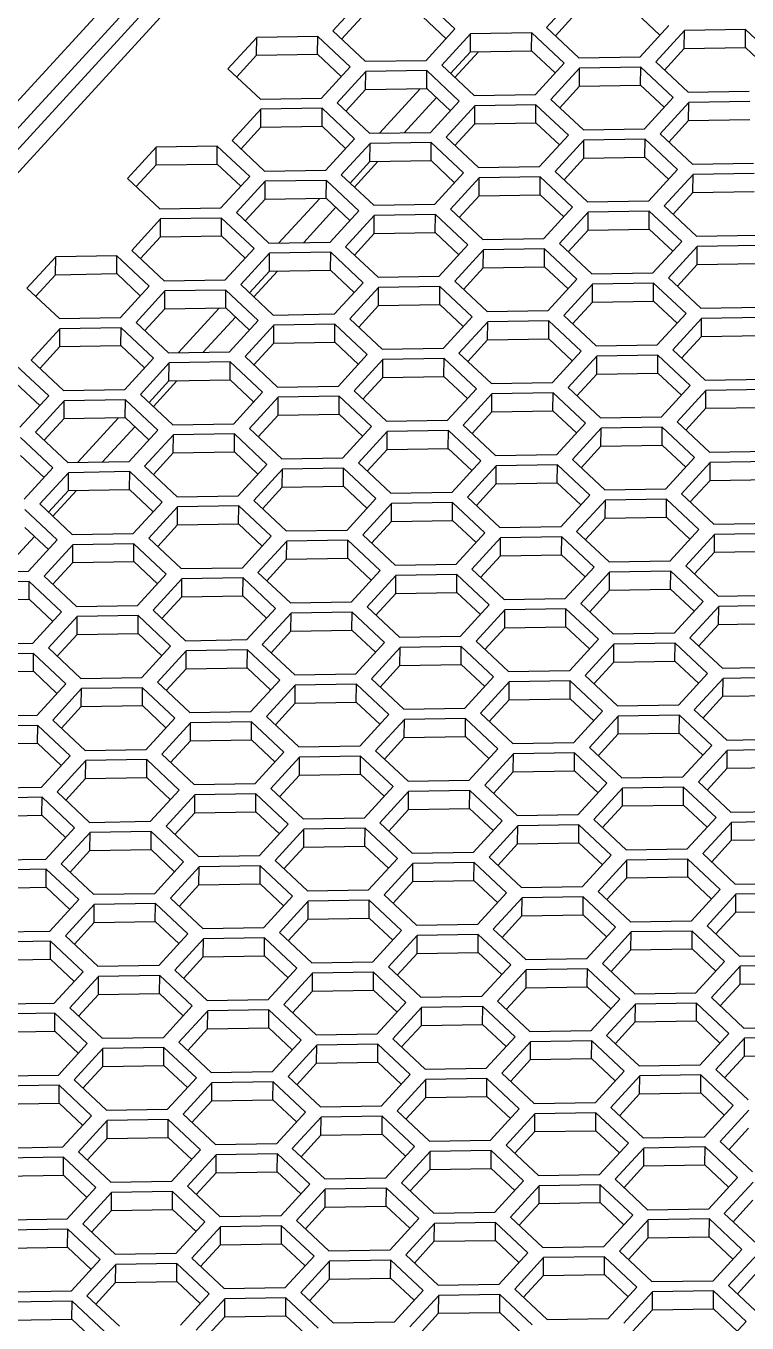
# Model space of a CAD drawing. Header units: millimetres. Extents: x -11 to 295, y 0 to 216.
# Drawn here: x 169.97 to 183.59, y 94.84 to 119.32 of the extents above; entities that cross this region are included whole.
import ezdxf

# ---------------------------------------------------------------- set-up
doc = ezdxf.new("R2010")
doc.units = ezdxf.units.MM

msp = doc.modelspace()

# ---------------------------------------------------------------- linework, layer by layer
at = {"color": 7, "linetype": 'Continuous', "lineweight": 25}
for p, q in [((184.487, 133.898), (151.127, 97.516)), ((184.855, 133.783), (151.495, 97.4)), ((182.308, 130.608), (151.807, 97.343)), ((182.794, 130.694), (152.303, 97.439)), ((176.309, 119.812), (175.766, 119.221)), ((178.074, 119.258), (177.463, 119.831)), ((180.347, 119.876), (179.805, 119.285)), ((175.932, 119.065), (176.307, 119.474)), ((177.461, 119.492), (177.906, 119.075)), ((179.971, 119.129), (180.345, 119.538)), ((181.499, 119.556), (181.945, 119.139)), ((175.766, 119.221), (176.378, 118.648)), ((177.532, 118.666), (178.074, 119.258)), ((179.805, 119.285), (180.416, 118.712)), ((181.57, 118.73), (182.113, 119.322)), ((182.407, 119.23), (181.864, 118.638)), ((182.405, 118.891), (182.407, 119.23)), ((183.561, 119.248), (182.407, 119.23)), ((183.559, 118.91), (183.561, 119.248)), ((184.172, 118.675), (183.561, 119.248)), ((174.33, 119.1), (173.787, 118.509)), ((174.328, 118.762), (174.33, 119.1)), ((175.484, 119.119), (174.33, 119.1)), ((175.481, 118.78), (175.484, 119.119)), ((176.095, 118.546), (175.484, 119.119)), ((178.369, 119.165), (177.826, 118.574)), ((178.366, 118.827), (178.369, 119.165)), ((179.523, 119.184), (178.369, 119.165)), ((179.52, 118.845), (179.523, 119.184)), ((180.134, 118.611), (179.523, 119.184)), ((173.953, 118.353), (174.328, 118.762)), ((174.328, 118.762), (175.481, 118.78)), ((175.481, 118.78), (175.927, 118.363)), ((177.992, 118.418), (178.366, 118.827)), ((178.366, 118.827), (179.52, 118.845)), ((179.52, 118.845), (179.966, 118.428)), ((180.416, 118.712), (181.57, 118.73)), ((182.03, 118.483), (182.405, 118.891)), ((182.405, 118.891), (183.559, 118.91)), ((183.559, 118.91), (184.004, 118.492)), ((173.787, 118.509), (174.399, 117.936)), ((175.553, 117.954), (176.095, 118.546)), ((176.378, 118.648), (177.532, 118.666)), ((177.543, 118.472), (176.389, 118.453)), ((177.541, 118.133), (177.543, 118.472)), ((178.155, 117.899), (177.543, 118.472)), ((177.826, 118.574), (178.438, 118.001)), ((179.592, 118.019), (180.134, 118.611)), ((180.428, 118.519), (179.886, 117.927)), ((180.426, 118.18), (180.428, 118.519)), ((181.582, 118.537), (180.428, 118.519)), ((181.58, 118.198), (181.582, 118.537)), ((182.194, 117.964), (181.582, 118.537)), ((181.864, 118.638), (182.476, 118.065)), ((176.389, 118.453), (175.847, 117.862)), ((176.387, 118.115), (176.389, 118.453)), ((176.013, 117.706), (176.387, 118.115)), ((176.387, 118.115), (177.541, 118.133)), ((177.541, 118.133), (177.987, 117.716)), ((178.438, 118.001), (179.592, 118.019)), ((180.052, 117.771), (180.426, 118.18)), ((180.426, 118.18), (181.58, 118.198)), ((181.58, 118.198), (182.026, 117.781)), ((182.476, 118.065), (183.63, 118.084)), ((174.411, 117.742), (173.868, 117.151)), ((174.399, 117.936), (175.553, 117.954)), ((174.409, 117.404), (174.411, 117.742)), ((175.565, 117.761), (174.411, 117.742)), ((175.563, 117.422), (175.565, 117.761)), ((176.176, 117.188), (175.565, 117.761)), ((175.847, 117.862), (176.459, 117.289)), ((177.613, 117.307), (178.155, 117.899)), ((178.449, 117.807), (177.907, 117.215)), ((178.447, 117.468), (178.449, 117.807)), ((179.603, 117.825), (178.449, 117.807)), ((179.601, 117.487), (179.603, 117.825)), ((180.215, 117.252), (179.603, 117.825)), ((179.886, 117.927), (180.498, 117.354)), ((181.652, 117.373), (182.194, 117.964)), ((182.488, 117.872), (181.946, 117.28)), ((182.486, 117.533), (182.488, 117.872)), ((183.642, 117.89), (182.488, 117.872)), ((178.447, 117.468), (179.601, 117.487)), ((179.601, 117.487), (180.047, 117.069)), ((182.112, 117.125), (182.486, 117.533)), ((182.486, 117.533), (183.64, 117.552)), ((174.034, 116.995), (174.409, 117.404)), ((174.409, 117.404), (175.563, 117.422)), ((175.563, 117.422), (176.008, 117.005)), ((176.459, 117.289), (177.613, 117.307)), ((178.073, 117.06), (178.447, 117.468)), ((179.672, 116.661), (180.215, 117.252)), ((180.498, 117.354), (181.652, 117.373)), ((181.946, 117.28), (182.557, 116.707)), ((172.432, 117.031), (171.889, 116.439)), ((172.43, 116.692), (172.432, 117.031)), ((173.586, 117.049), (172.432, 117.031)), ((173.584, 116.71), (173.586, 117.049)), ((174.197, 116.476), (173.586, 117.049)), ((173.868, 117.151), (174.48, 116.578)), ((175.634, 116.596), (176.176, 117.188)), ((176.471, 117.096), (175.928, 116.504)), ((176.469, 116.757), (176.471, 117.096)), ((177.625, 117.114), (176.471, 117.096)), ((177.623, 116.775), (177.625, 117.114)), ((178.236, 116.541), (177.625, 117.114)), ((177.907, 117.215), (178.518, 116.642)), ((180.509, 117.16), (179.967, 116.568)), ((180.507, 116.821), (180.509, 117.16)), ((181.663, 117.178), (180.509, 117.16)), ((181.661, 116.84), (181.663, 117.178)), ((182.275, 116.605), (181.663, 117.178)), ((176.094, 116.349), (176.469, 116.757)), ((176.469, 116.757), (177.623, 116.775)), ((177.623, 116.775), (178.068, 116.358)), ((180.133, 116.413), (180.507, 116.821)), ((180.507, 116.821), (181.661, 116.84)), ((181.661, 116.84), (182.107, 116.422)), ((172.055, 116.283), (172.43, 116.692)), ((172.43, 116.692), (173.584, 116.71)), ((173.584, 116.71), (174.029, 116.293)), ((174.48, 116.578), (175.634, 116.596)), ((175.928, 116.504), (176.54, 115.931)), ((177.694, 115.95), (178.236, 116.541)), ((178.518, 116.642), (179.672, 116.661)), ((179.967, 116.568), (180.578, 115.995)), ((181.732, 116.014), (182.275, 116.605)), ((182.569, 116.513), (182.026, 115.921)), ((182.557, 116.707), (183.711, 116.726)), ((182.567, 116.174), (182.569, 116.513)), ((183.723, 116.532), (182.569, 116.513)), ((171.889, 116.439), (172.501, 115.866)), ((173.655, 115.885), (174.197, 116.476)), ((174.492, 116.384), (173.949, 115.792)), ((174.489, 116.045), (174.492, 116.384)), ((175.646, 116.402), (174.492, 116.384)), ((175.643, 116.064), (175.646, 116.402)), ((176.257, 115.829), (175.646, 116.402)), ((178.531, 116.449), (177.988, 115.857)), ((178.528, 116.11), (178.531, 116.449)), ((179.685, 116.467), (178.531, 116.449)), ((179.682, 116.129), (179.685, 116.467)), ((180.296, 115.894), (179.685, 116.467)), ((174.115, 115.637), (174.489, 116.045)), ((174.489, 116.045), (175.643, 116.064)), ((175.643, 116.064), (176.089, 115.646)), ((178.154, 115.702), (178.528, 116.11)), ((178.528, 116.11), (179.682, 116.129)), ((179.682, 116.129), (180.128, 115.711)), ((180.578, 115.995), (181.732, 116.014)), ((182.192, 115.766), (182.567, 116.174)), ((182.567, 116.174), (183.721, 116.193)), ((172.501, 115.866), (173.655, 115.885)), ((173.949, 115.792), (174.561, 115.219)), ((175.715, 115.238), (176.257, 115.829)), ((176.54, 115.931), (177.694, 115.95)), ((177.988, 115.857), (178.6, 115.284)), ((179.754, 115.303), (180.296, 115.894)), ((180.59, 115.802), (180.048, 115.21)), ((180.588, 115.463), (180.59, 115.802)), ((181.744, 115.82), (180.59, 115.802)), ((181.742, 115.482), (181.744, 115.82)), ((182.356, 115.247), (181.744, 115.82)), ((182.026, 115.921), (182.638, 115.348)), ((172.513, 115.673), (171.971, 115.081)), ((172.511, 115.334), (172.513, 115.673)), ((173.667, 115.691), (172.513, 115.673)), ((173.665, 115.352), (173.667, 115.691)), ((174.279, 115.118), (173.667, 115.691)), ((176.551, 115.737), (176.009, 115.145)), ((176.549, 115.398), (176.551, 115.737)), ((177.705, 115.755), (176.551, 115.737)), ((177.703, 115.417), (177.705, 115.755)), ((178.317, 115.182), (177.705, 115.755)), ((172.137, 114.926), (172.511, 115.334)), ((172.511, 115.334), (173.665, 115.352)), ((173.665, 115.352), (174.111, 114.935)), ((176.175, 114.99), (176.549, 115.398)), ((176.549, 115.398), (177.703, 115.417)), ((177.703, 115.417), (178.149, 114.999)), ((178.6, 115.284), (179.754, 115.303)), ((180.214, 115.055), (180.588, 115.463)), ((180.588, 115.463), (181.742, 115.482)), ((181.742, 115.482), (182.188, 115.064)), ((182.638, 115.348), (183.792, 115.367)), ((171.971, 115.081), (172.582, 114.508)), ((173.736, 114.527), (174.279, 115.118)), ((174.561, 115.219), (175.715, 115.238)), ((175.727, 115.044), (174.573, 115.026)), ((175.725, 114.706), (175.727, 115.044)), ((176.338, 114.471), (175.727, 115.044)), ((176.009, 115.145), (176.621, 114.572)), ((177.775, 114.591), (178.317, 115.182)), ((178.611, 115.09), (178.069, 114.498)), ((178.609, 114.751), (178.611, 115.09)), ((179.765, 115.109), (178.611, 115.09)), ((179.763, 114.77), (179.765, 115.109)), ((180.377, 114.536), (179.765, 115.109)), ((180.048, 115.21), (180.659, 114.637)), ((181.813, 114.656), (182.356, 115.247)), ((182.65, 115.155), (182.108, 114.563)), ((182.648, 114.816), (182.65, 115.155)), ((183.804, 115.174), (182.65, 115.155)), ((170.534, 114.961), (169.991, 114.369)), ((170.532, 114.622), (170.534, 114.961)), ((171.688, 114.979), (170.534, 114.961)), ((171.686, 114.641), (171.688, 114.979)), ((172.299, 114.406), (171.688, 114.979)), ((174.573, 115.026), (174.03, 114.434)), ((174.571, 114.687), (174.573, 115.026)), ((182.274, 114.408), (182.648, 114.816)), ((182.648, 114.816), (183.802, 114.835)), ((170.157, 114.214), (170.532, 114.622)), ((170.532, 114.622), (171.686, 114.641)), ((171.686, 114.641), (172.131, 114.223)), ((174.196, 114.279), (174.571, 114.687)), ((174.571, 114.687), (175.725, 114.706)), ((175.725, 114.706), (176.17, 114.288)), ((176.621, 114.572), (177.775, 114.591)), ((178.235, 114.343), (178.609, 114.751)), ((178.609, 114.751), (179.763, 114.77)), ((179.763, 114.77), (180.209, 114.352)), ((180.659, 114.637), (181.813, 114.656)), ((182.108, 114.563), (182.719, 113.99)), ((169.991, 114.369), (170.603, 113.796)), ((171.757, 113.815), (172.299, 114.406)), ((172.594, 114.314), (172.051, 113.722)), ((172.582, 114.508), (173.736, 114.527)), ((172.592, 113.975), (172.594, 114.314)), ((173.748, 114.332), (172.594, 114.314)), ((173.746, 113.994), (173.748, 114.332)), ((174.359, 113.759), (173.748, 114.332)), ((174.03, 114.434), (174.642, 113.861)), ((175.796, 113.88), (176.338, 114.471)), ((176.633, 114.379), (176.09, 113.787)), ((176.631, 114.04), (176.633, 114.379)), ((177.787, 114.397), (176.633, 114.379)), ((177.785, 114.059), (177.787, 114.397)), ((178.398, 113.824), (177.787, 114.397)), ((178.069, 114.498), (178.68, 113.925)), ((179.834, 113.944), (180.377, 114.536)), ((180.671, 114.443), (180.129, 113.852)), ((180.669, 114.105), (180.671, 114.443)), ((181.825, 114.462), (180.671, 114.443)), ((181.823, 114.123), (181.825, 114.462)), ((182.437, 113.889), (181.825, 114.462)), ((176.631, 114.04), (177.785, 114.059)), ((177.785, 114.059), (178.23, 113.641)), ((180.295, 113.696), (180.669, 114.105)), ((180.669, 114.105), (181.823, 114.123)), ((181.823, 114.123), (182.269, 113.706)), ((170.603, 113.796), (171.757, 113.815)), ((172.217, 113.567), (172.592, 113.975)), ((172.592, 113.975), (173.746, 113.994)), ((173.746, 113.994), (174.191, 113.576)), ((174.642, 113.861), (175.796, 113.88)), ((176.256, 113.632), (176.631, 114.04)), ((177.856, 113.233), (178.398, 113.824)), ((178.68, 113.925), (179.834, 113.944)), ((180.129, 113.852), (180.74, 113.279)), ((181.894, 113.297), (182.437, 113.889)), ((182.719, 113.99), (183.873, 114.009)), ((183.885, 113.815), (182.731, 113.796)), ((170.615, 113.603), (170.073, 113.011)), ((170.613, 113.264), (170.615, 113.603)), ((171.769, 113.621), (170.615, 113.603)), ((171.767, 113.283), (171.769, 113.621)), ((172.381, 113.048), (171.769, 113.621)), ((172.051, 113.722), (172.663, 113.149)), ((173.817, 113.168), (174.359, 113.759)), ((174.654, 113.667), (174.111, 113.075)), ((174.651, 113.328), (174.654, 113.667)), ((175.808, 113.686), (174.654, 113.667)), ((175.805, 113.347), (175.808, 113.686)), ((176.419, 113.113), (175.808, 113.686)), ((176.09, 113.787), (176.702, 113.214)), ((178.693, 113.732), (178.15, 113.14)), ((178.69, 113.393), (178.693, 113.732)), ((179.847, 113.751), (178.693, 113.732)), ((179.844, 113.412), (179.847, 113.751)), ((180.458, 113.178), (179.847, 113.751)), ((182.731, 113.796), (182.188, 113.205)), ((182.729, 113.458), (182.731, 113.796)), ((174.277, 112.92), (174.651, 113.328)), ((174.651, 113.328), (175.805, 113.347)), ((175.805, 113.347), (176.251, 112.929)), ((178.316, 112.985), (178.69, 113.393)), ((178.69, 113.393), (179.844, 113.412)), ((179.844, 113.412), (180.29, 112.994)), ((182.354, 113.049), (182.729, 113.458)), ((182.729, 113.458), (183.883, 113.476)), ((170.239, 112.856), (170.613, 113.264)), ((170.613, 113.264), (171.767, 113.283)), ((171.767, 113.283), (172.213, 112.865)), ((172.663, 113.149), (173.817, 113.168)), ((175.877, 112.521), (176.419, 113.113)), ((176.702, 113.214), (177.856, 113.233)), ((178.15, 113.14), (178.762, 112.567)), ((179.916, 112.586), (180.458, 113.178)), ((180.752, 113.085), (180.21, 112.494)), ((180.74, 113.279), (181.894, 113.297)), ((180.75, 112.747), (180.752, 113.085)), ((181.906, 113.104), (180.752, 113.085)), ((181.904, 112.765), (181.906, 113.104)), ((182.518, 112.531), (181.906, 113.104)), ((182.188, 113.205), (182.8, 112.632)), ((170.402, 112.336), (169.79, 112.909)), ((170.073, 113.011), (170.684, 112.438)), ((171.838, 112.457), (172.381, 113.048)), ((172.675, 112.956), (172.133, 112.364)), ((172.673, 112.617), (172.675, 112.956)), ((173.829, 112.975), (172.675, 112.956)), ((173.827, 112.636), (173.829, 112.975)), ((174.441, 112.402), (173.829, 112.975)), ((174.111, 113.075), (174.723, 112.502)), ((176.713, 113.02), (176.171, 112.429)), ((176.711, 112.682), (176.713, 113.02)), ((177.867, 113.039), (176.713, 113.02)), ((177.865, 112.7), (177.867, 113.039)), ((178.479, 112.466), (177.867, 113.039)), ((172.299, 112.209), (172.673, 112.617)), ((172.673, 112.617), (173.827, 112.636)), ((173.827, 112.636), (174.273, 112.218)), ((176.337, 112.273), (176.711, 112.682)), ((176.711, 112.682), (177.865, 112.7)), ((177.865, 112.7), (178.311, 112.283)), ((180.376, 112.338), (180.75, 112.747)), ((180.75, 112.747), (181.904, 112.765)), ((181.904, 112.765), (182.35, 112.348)), ((182.8, 112.632), (183.954, 112.65)), ((169.788, 112.571), (170.234, 112.153)), ((170.684, 112.438), (171.838, 112.457)), ((172.133, 112.364), (172.744, 111.791)), ((173.898, 111.81), (174.441, 112.402)), ((174.723, 112.502), (175.877, 112.521)), ((176.171, 112.429), (176.782, 111.856)), ((177.936, 111.874), (178.479, 112.466)), ((178.773, 112.373), (178.231, 111.782)), ((178.762, 112.567), (179.916, 112.586)), ((178.771, 112.035), (178.773, 112.373)), ((179.927, 112.392), (178.773, 112.373)), ((179.925, 112.053), (179.927, 112.392)), ((180.539, 111.819), (179.927, 112.392)), ((180.21, 112.494), (180.821, 111.921)), ((181.975, 111.939), (182.518, 112.531)), ((182.812, 112.438), (182.27, 111.847)), ((182.81, 112.1), (182.812, 112.438)), ((183.966, 112.457), (182.812, 112.438)), ((169.859, 111.745), (170.402, 112.336)), ((170.696, 112.244), (170.153, 111.652)), ((170.694, 111.905), (170.696, 112.244)), ((171.85, 112.263), (170.696, 112.244)), ((171.848, 111.924), (171.85, 112.263)), ((172.461, 111.69), (171.85, 112.263)), ((174.735, 112.309), (174.192, 111.718)), ((174.733, 111.97), (174.735, 112.309)), ((175.889, 112.328), (174.735, 112.309)), ((175.887, 111.989), (175.889, 112.328)), ((176.5, 111.755), (175.889, 112.328)), ((182.436, 111.691), (182.81, 112.1)), ((182.81, 112.1), (183.964, 112.118)), ((170.319, 111.497), (170.694, 111.905)), ((170.694, 111.905), (171.848, 111.924)), ((171.848, 111.924), (172.293, 111.506)), ((174.358, 111.562), (174.733, 111.97)), ((174.733, 111.97), (175.887, 111.989)), ((175.887, 111.989), (176.332, 111.571)), ((176.782, 111.856), (177.936, 111.874)), ((178.397, 111.626), (178.771, 112.035)), ((178.771, 112.035), (179.925, 112.053)), ((179.925, 112.053), (180.371, 111.636)), ((180.821, 111.921), (181.975, 111.939)), ((170.153, 111.652), (170.765, 111.079)), ((171.919, 111.098), (172.461, 111.69)), ((172.744, 111.791), (173.898, 111.81)), ((173.91, 111.616), (172.756, 111.597)), ((173.908, 111.277), (173.91, 111.616)), ((174.521, 111.043), (173.91, 111.616)), ((174.192, 111.718), (174.804, 111.145)), ((175.958, 111.163), (176.5, 111.755)), ((176.795, 111.662), (176.252, 111.071)), ((176.793, 111.324), (176.795, 111.662)), ((177.949, 111.681), (176.795, 111.662)), ((177.947, 111.342), (177.949, 111.681)), ((178.56, 111.108), (177.949, 111.681)), ((178.231, 111.782), (178.842, 111.209)), ((179.996, 111.227), (180.539, 111.819)), ((180.833, 111.727), (180.291, 111.135)), ((180.831, 111.388), (180.833, 111.727)), ((181.987, 111.745), (180.833, 111.727)), ((181.985, 111.406), (181.987, 111.745)), ((182.599, 111.172), (181.987, 111.745)), ((182.27, 111.847), (182.881, 111.274)), ((170.483, 110.979), (169.871, 111.552)), ((172.756, 111.597), (172.213, 111.006)), ((172.754, 111.259), (172.756, 111.597)), ((180.456, 110.98), (180.831, 111.388)), ((180.831, 111.388), (181.985, 111.406)), ((181.985, 111.406), (182.431, 110.989)), ((169.869, 111.213), (170.315, 110.795)), ((172.379, 110.85), (172.754, 111.259)), ((172.754, 111.259), (173.908, 111.277)), ((173.908, 111.277), (174.353, 110.86)), ((174.804, 111.145), (175.958, 111.163)), ((176.418, 110.915), (176.793, 111.324)), ((176.793, 111.324), (177.947, 111.342)), ((177.947, 111.342), (178.392, 110.925)), ((178.842, 111.209), (179.996, 111.227)), ((180.291, 111.135), (180.902, 110.562)), ((182.056, 110.581), (182.599, 111.172)), ((182.881, 111.274), (184.035, 111.292)), ((169.941, 110.387), (170.483, 110.979)), ((170.777, 110.886), (170.235, 110.295)), ((170.765, 111.079), (171.919, 111.098)), ((170.775, 110.547), (170.777, 110.886)), ((171.931, 110.905), (170.777, 110.886)), ((171.929, 110.566), (171.931, 110.905)), ((172.543, 110.332), (171.931, 110.905)), ((172.213, 111.006), (172.825, 110.433)), ((173.979, 110.451), (174.521, 111.043)), ((174.816, 110.95), (174.273, 110.359)), ((174.813, 110.612), (174.816, 110.95)), ((175.97, 110.969), (174.816, 110.95)), ((175.967, 110.63), (175.97, 110.969)), ((176.581, 110.396), (175.97, 110.969)), ((176.252, 111.071), (176.864, 110.498)), ((178.018, 110.516), (178.56, 111.108)), ((178.855, 111.015), (178.312, 110.424)), ((178.852, 110.677), (178.855, 111.015)), ((180.009, 111.034), (178.855, 111.015)), ((180.006, 110.695), (180.009, 111.034)), ((180.62, 110.461), (180.009, 111.034)), ((182.893, 111.08), (182.35, 110.488)), ((182.891, 110.741), (182.893, 111.08)), ((184.047, 111.098), (182.893, 111.08)), ((174.813, 110.612), (175.967, 110.63)), ((175.967, 110.63), (176.413, 110.213)), ((178.478, 110.268), (178.852, 110.677)), ((178.852, 110.677), (180.006, 110.695)), ((180.006, 110.695), (180.452, 110.278)), ((182.516, 110.333), (182.891, 110.741)), ((182.891, 110.741), (184.045, 110.76)), ((170.401, 110.139), (170.775, 110.547)), ((170.775, 110.547), (171.929, 110.566)), ((171.929, 110.566), (172.375, 110.148)), ((172.825, 110.433), (173.979, 110.451)), ((174.439, 110.203), (174.813, 110.612)), ((176.039, 109.804), (176.581, 110.396)), ((176.864, 110.498), (178.018, 110.516)), ((178.312, 110.424), (178.924, 109.851)), ((180.078, 109.869), (180.62, 110.461)), ((180.902, 110.562), (182.056, 110.581)), ((182.068, 110.387), (180.914, 110.369)), ((182.066, 110.049), (182.068, 110.387)), ((182.68, 109.814), (182.068, 110.387)), ((182.35, 110.488), (182.962, 109.915)), ((170.564, 109.62), (169.952, 110.193)), ((170.235, 110.295), (170.846, 109.722)), ((172, 109.74), (172.543, 110.332)), ((172.837, 110.239), (172.295, 109.648)), ((172.835, 109.901), (172.837, 110.239)), ((173.991, 110.258), (172.837, 110.239)), ((173.989, 109.919), (173.991, 110.258)), ((174.603, 109.685), (173.991, 110.258)), ((174.273, 110.359), (174.885, 109.786)), ((176.875, 110.304), (176.333, 109.712)), ((176.873, 109.965), (176.875, 110.304)), ((178.029, 110.322), (176.875, 110.304)), ((178.027, 109.983), (178.029, 110.322)), ((178.641, 109.749), (178.029, 110.322)), ((180.914, 110.369), (180.372, 109.777)), ((180.912, 110.03), (180.914, 110.369)), ((172.461, 109.492), (172.835, 109.901)), ((172.835, 109.901), (173.989, 109.919)), ((173.989, 109.919), (174.435, 109.502)), ((176.499, 109.557), (176.873, 109.965)), ((176.873, 109.965), (178.027, 109.983)), ((178.027, 109.983), (178.473, 109.566)), ((180.538, 109.622), (180.912, 110.03)), ((180.912, 110.03), (182.066, 110.049)), ((182.066, 110.049), (182.512, 109.631)), ((182.962, 109.915), (184.116, 109.934)), ((169.95, 109.854), (170.396, 109.437)), ((170.846, 109.722), (172, 109.74)), ((174.06, 109.093), (174.603, 109.685)), ((174.885, 109.786), (176.039, 109.804)), ((176.333, 109.712), (176.944, 109.139)), ((178.098, 109.158), (178.641, 109.749)), ((178.935, 109.657), (178.393, 109.065)), ((178.924, 109.851), (180.078, 109.869)), ((178.933, 109.318), (178.935, 109.657)), ((180.089, 109.675), (178.935, 109.657)), ((180.087, 109.337), (180.089, 109.675)), ((180.701, 109.102), (180.089, 109.675)), ((180.372, 109.777), (180.983, 109.204)), ((182.137, 109.223), (182.68, 109.814)), ((182.974, 109.722), (182.432, 109.13)), ((182.972, 109.383), (182.974, 109.722)), ((184.128, 109.74), (182.974, 109.722)), ((170.021, 109.028), (170.564, 109.62)), ((170.858, 109.527), (170.315, 108.936)), ((170.856, 109.189), (170.858, 109.527)), ((172.012, 109.546), (170.858, 109.527)), ((172.01, 109.207), (172.012, 109.546)), ((172.623, 108.973), (172.012, 109.546)), ((172.295, 109.648), (172.906, 109.075)), ((174.897, 109.592), (174.354, 109.001)), ((174.895, 109.254), (174.897, 109.592)), ((176.051, 109.611), (174.897, 109.592)), ((176.049, 109.272), (176.051, 109.611)), ((176.662, 109.038), (176.051, 109.611)), ((170.481, 108.78), (170.856, 109.189)), ((170.856, 109.189), (172.01, 109.207)), ((172.01, 109.207), (172.455, 108.79)), ((174.52, 108.845), (174.895, 109.254)), ((174.895, 109.254), (176.049, 109.272)), ((176.049, 109.272), (176.494, 108.855)), ((178.559, 108.91), (178.933, 109.318)), ((178.933, 109.318), (180.087, 109.337)), ((180.087, 109.337), (180.533, 108.919)), ((180.983, 109.204), (182.137, 109.223)), ((182.598, 108.975), (182.972, 109.383)), ((182.972, 109.383), (184.126, 109.402)), ((168.867, 109.01), (170.021, 109.028)), ((170.315, 108.936), (170.927, 108.363)), ((172.081, 108.381), (172.623, 108.973)), ((172.906, 109.075), (174.06, 109.093)), ((174.354, 109.001), (174.966, 108.428)), ((176.12, 108.446), (176.662, 109.038)), ((176.957, 108.946), (176.414, 108.354)), ((176.944, 109.139), (178.098, 109.158)), ((176.955, 108.607), (176.957, 108.946)), ((178.111, 108.964), (176.957, 108.946)), ((178.109, 108.626), (178.111, 108.964)), ((178.722, 108.391), (178.111, 108.964)), ((178.393, 109.065), (179.004, 108.492)), ((180.158, 108.511), (180.701, 109.102)), ((180.995, 109.01), (180.453, 108.418)), ((180.993, 108.671), (180.995, 109.01)), ((182.149, 109.028), (180.995, 109.01)), ((182.147, 108.69), (182.149, 109.028)), ((182.761, 108.455), (182.149, 109.028)), ((182.432, 109.13), (183.043, 108.557)), ((170.033, 108.835), (168.879, 108.816)), ((170.031, 108.496), (170.033, 108.835)), ((170.645, 108.262), (170.033, 108.835)), ((172.918, 108.881), (172.375, 108.289)), ((172.916, 108.542), (172.918, 108.881)), ((174.072, 108.899), (172.918, 108.881)), ((174.07, 108.561), (174.072, 108.899)), ((174.683, 108.326), (174.072, 108.899)), ((180.618, 108.263), (180.993, 108.671)), ((180.993, 108.671), (182.147, 108.69)), ((182.147, 108.69), (182.593, 108.272)), ((168.877, 108.478), (170.031, 108.496)), ((170.031, 108.496), (170.477, 108.079)), ((172.541, 108.134), (172.916, 108.542)), ((172.916, 108.542), (174.07, 108.561)), ((174.07, 108.561), (174.515, 108.143)), ((174.966, 108.428), (176.12, 108.446)), ((176.58, 108.199), (176.955, 108.607)), ((176.955, 108.607), (178.109, 108.626)), ((178.109, 108.626), (178.554, 108.208)), ((179.004, 108.492), (180.158, 108.511)), ((182.218, 107.864), (182.761, 108.455)), ((183.043, 108.557), (184.197, 108.576)), ((170.103, 107.67), (170.645, 108.262)), ((170.927, 108.363), (172.081, 108.381)), ((172.093, 108.188), (170.939, 108.169)), ((172.091, 107.849), (172.093, 108.188)), ((172.705, 107.615), (172.093, 108.188)), ((172.375, 108.289), (172.987, 107.716)), ((174.141, 107.735), (174.683, 108.326)), ((174.978, 108.234), (174.435, 107.642)), ((174.975, 107.895), (174.978, 108.234)), ((176.132, 108.252), (174.978, 108.234)), ((176.129, 107.914), (176.132, 108.252)), ((176.743, 107.679), (176.132, 108.252)), ((176.414, 108.354), (177.026, 107.781)), ((178.18, 107.8), (178.722, 108.391)), ((179.016, 108.299), (178.474, 107.707)), ((179.014, 107.96), (179.016, 108.299)), ((180.17, 108.317), (179.016, 108.299)), ((180.168, 107.979), (180.17, 108.317)), ((180.782, 107.744), (180.17, 108.317)), ((180.453, 108.418), (181.064, 107.845)), ((183.055, 108.363), (182.512, 107.772)), ((183.053, 108.024), (183.055, 108.363)), ((184.209, 108.382), (183.055, 108.363)), ((170.939, 108.169), (170.397, 107.578)), ((170.937, 107.831), (170.939, 108.169)), ((178.64, 107.552), (179.014, 107.96)), ((179.014, 107.96), (180.168, 107.979)), ((180.168, 107.979), (180.614, 107.561)), ((182.678, 107.616), (183.053, 108.024)), ((183.053, 108.024), (184.207, 108.043)), ((170.563, 107.422), (170.937, 107.831)), ((170.937, 107.831), (172.091, 107.849)), ((172.091, 107.849), (172.537, 107.432)), ((172.987, 107.716), (174.141, 107.735)), ((174.601, 107.487), (174.975, 107.895)), ((174.975, 107.895), (176.129, 107.914)), ((176.129, 107.914), (176.575, 107.496)), ((177.026, 107.781), (178.18, 107.8)), ((178.474, 107.707), (179.086, 107.134)), ((180.24, 107.153), (180.782, 107.744)), ((181.064, 107.845), (182.218, 107.864)), ((182.512, 107.772), (183.124, 107.198)), ((168.949, 107.652), (170.103, 107.67)), ((170.114, 107.476), (168.96, 107.458)), ((170.112, 107.138), (170.114, 107.476)), ((170.726, 106.903), (170.114, 107.476)), ((170.397, 107.578), (171.008, 107.005)), ((172.162, 107.023), (172.705, 107.615)), ((172.999, 107.523), (172.457, 106.931)), ((172.997, 107.184), (172.999, 107.523)), ((174.153, 107.541), (172.999, 107.523)), ((174.151, 107.203), (174.153, 107.541)), ((174.765, 106.968), (174.153, 107.541)), ((174.435, 107.642), (175.047, 107.069)), ((176.201, 107.088), (176.743, 107.679)), ((177.037, 107.587), (176.495, 106.995)), ((177.035, 107.248), (177.037, 107.587)), ((178.191, 107.606), (177.037, 107.587)), ((178.189, 107.267), (178.191, 107.606)), ((178.803, 107.033), (178.191, 107.606)), ((181.076, 107.652), (180.534, 107.06)), ((181.074, 107.313), (181.076, 107.652)), ((182.23, 107.671), (181.076, 107.652)), ((182.228, 107.332), (182.23, 107.671)), ((182.842, 107.098), (182.23, 107.671)), ((172.997, 107.184), (174.151, 107.203)), ((174.151, 107.203), (174.597, 106.785)), ((176.661, 106.84), (177.035, 107.248)), ((177.035, 107.248), (178.189, 107.267)), ((178.189, 107.267), (178.635, 106.849)), ((180.7, 106.905), (181.074, 107.313)), ((181.074, 107.313), (182.228, 107.332)), ((182.228, 107.332), (182.674, 106.914)), ((183.124, 107.198), (184.278, 107.217)), ((168.958, 107.119), (170.112, 107.138)), ((170.112, 107.138), (170.558, 106.72)), ((171.008, 107.005), (172.162, 107.023)), ((172.623, 106.776), (172.997, 107.184)), ((174.222, 106.377), (174.765, 106.968)), ((175.047, 107.069), (176.201, 107.088)), ((176.495, 106.995), (177.106, 106.422)), ((178.26, 106.441), (178.803, 107.033)), ((179.086, 107.134), (180.24, 107.153)), ((180.251, 106.959), (179.097, 106.94)), ((180.249, 106.62), (180.251, 106.959)), ((180.863, 106.386), (180.251, 106.959)), ((180.534, 107.06), (181.145, 106.487)), ((182.299, 106.506), (182.842, 107.098)), ((183.136, 107.005), (182.594, 106.414)), ((183.134, 106.666), (183.136, 107.005)), ((184.29, 107.024), (183.136, 107.005)), ((170.183, 106.312), (170.726, 106.903)), ((171.02, 106.811), (170.477, 106.219)), ((171.018, 106.472), (171.02, 106.811)), ((172.174, 106.829), (171.02, 106.811)), ((172.172, 106.491), (172.174, 106.829)), ((172.785, 106.256), (172.174, 106.829)), ((172.457, 106.931), (173.068, 106.358)), ((175.059, 106.876), (174.516, 106.284)), ((175.057, 106.537), (175.059, 106.876)), ((176.213, 106.894), (175.059, 106.876)), ((176.211, 106.556), (176.213, 106.894)), ((176.824, 106.321), (176.213, 106.894)), ((179.097, 106.94), (178.555, 106.349)), ((179.095, 106.601), (179.097, 106.94)), ((170.643, 106.064), (171.018, 106.472)), ((171.018, 106.472), (172.172, 106.491)), ((172.172, 106.491), (172.617, 106.073)), ((174.682, 106.129), (175.057, 106.537)), ((175.057, 106.537), (176.211, 106.556)), ((176.211, 106.556), (176.656, 106.138)), ((178.721, 106.193), (179.095, 106.601)), ((179.095, 106.601), (180.249, 106.62)), ((180.249, 106.62), (180.695, 106.202)), ((181.145, 106.487), (182.299, 106.506)), ((182.76, 106.258), (183.134, 106.666)), ((183.134, 106.666), (184.288, 106.685)), ((169.029, 106.293), (170.183, 106.312)), ((172.243, 105.665), (172.785, 106.256)), ((173.068, 106.358), (174.222, 106.377)), ((174.516, 106.284), (175.128, 105.711)), ((176.282, 105.73), (176.824, 106.321)), ((177.119, 106.229), (176.576, 105.637)), ((177.106, 106.422), (178.26, 106.441)), ((177.117, 105.89), (177.119, 106.229)), ((178.273, 106.248), (177.119, 106.229)), ((178.271, 105.909), (178.273, 106.248)), ((178.884, 105.675), (178.273, 106.248)), ((178.555, 106.349), (179.166, 105.776)), ((180.32, 105.794), (180.863, 106.386)), ((181.157, 106.293), (180.615, 105.702)), ((181.155, 105.955), (181.157, 106.293)), ((182.311, 106.312), (181.157, 106.293)), ((182.309, 105.973), (182.311, 106.312)), ((182.923, 105.739), (182.311, 106.312)), ((182.594, 106.414), (183.205, 105.841)), ((170.195, 106.118), (169.041, 106.1)), ((170.193, 105.78), (170.195, 106.118)), ((170.807, 105.545), (170.195, 106.118)), ((170.477, 106.219), (171.089, 105.646)), ((173.08, 106.164), (172.537, 105.572)), ((173.078, 105.825), (173.08, 106.164)), ((174.234, 106.183), (173.08, 106.164)), ((174.232, 105.844), (174.234, 106.183)), ((174.845, 105.61), (174.234, 106.183)), ((169.039, 105.761), (170.193, 105.78)), ((170.193, 105.78), (170.639, 105.362)), ((172.703, 105.417), (173.078, 105.825)), ((173.078, 105.825), (174.232, 105.844)), ((174.232, 105.844), (174.677, 105.426)), ((176.742, 105.482), (177.117, 105.89)), ((177.117, 105.89), (178.271, 105.909)), ((178.271, 105.909), (178.716, 105.491)), ((179.166, 105.776), (180.32, 105.794)), ((180.78, 105.546), (181.155, 105.955)), ((181.155, 105.955), (182.309, 105.973)), ((182.309, 105.973), (182.755, 105.556)), ((182.38, 105.147), (182.923, 105.739)), ((183.205, 105.841), (184.359, 105.859)), ((170.264, 104.954), (170.807, 105.545)), ((171.089, 105.646), (172.243, 105.665)), ((172.537, 105.572), (173.149, 104.999)), ((174.303, 105.018), (174.845, 105.61)), ((175.139, 105.517), (174.597, 104.926)), ((175.128, 105.711), (176.282, 105.73)), ((175.137, 105.178), (175.139, 105.517)), ((176.293, 105.536), (175.139, 105.517)), ((176.291, 105.197), (176.293, 105.536)), ((176.905, 104.963), (176.293, 105.536)), ((176.576, 105.637), (177.188, 105.064)), ((178.342, 105.083), (178.884, 105.675)), ((179.178, 105.582), (178.636, 104.991)), ((179.176, 105.243), (179.178, 105.582)), ((180.332, 105.601), (179.178, 105.582)), ((180.33, 105.262), (180.332, 105.601)), ((180.944, 105.028), (180.332, 105.601)), ((180.615, 105.702), (181.226, 105.129)), ((183.217, 105.646), (182.674, 105.055)), ((183.215, 105.308), (183.217, 105.646)), ((184.371, 105.665), (183.217, 105.646)), ((171.101, 105.453), (170.559, 104.861)), ((171.099, 105.114), (171.101, 105.453)), ((172.255, 105.471), (171.101, 105.453)), ((172.253, 105.133), (172.255, 105.471)), ((172.867, 104.898), (172.255, 105.471)), ((179.176, 105.243), (180.33, 105.262)), ((180.33, 105.262), (180.776, 104.845)), ((182.84, 104.899), (183.215, 105.308)), ((183.215, 105.308), (184.369, 105.326)), ((170.725, 104.706), (171.099, 105.114)), ((171.099, 105.114), (172.253, 105.133)), ((172.253, 105.133), (172.699, 104.715)), ((173.149, 104.999), (174.303, 105.018)), ((174.763, 104.77), (175.137, 105.178)), ((175.137, 105.178), (176.291, 105.197)), ((176.291, 105.197), (176.737, 104.779)), ((177.188, 105.064), (178.342, 105.083)), ((178.802, 104.835), (179.176, 105.243)), ((180.402, 104.436), (180.944, 105.028)), ((181.226, 105.129), (182.38, 105.147)), ((182.674, 105.055), (183.286, 104.482)), ((169.11, 104.935), (170.264, 104.954)), ((170.276, 104.76), (169.122, 104.741)), ((170.274, 104.421), (170.276, 104.76)), ((170.888, 104.187), (170.276, 104.76)), ((170.559, 104.861), (171.17, 104.288)), ((172.324, 104.307), (172.867, 104.898)), ((173.161, 104.806), (172.619, 104.214)), ((173.159, 104.467), (173.161, 104.806)), ((174.315, 104.825), (173.161, 104.806)), ((174.313, 104.486), (174.315, 104.825)), ((174.927, 104.252), (174.315, 104.825)), ((174.597, 104.926), (175.209, 104.353)), ((176.363, 104.371), (176.905, 104.963)), ((177.199, 104.87), (176.657, 104.279)), ((177.197, 104.532), (177.199, 104.87)), ((178.353, 104.889), (177.199, 104.87)), ((178.351, 104.55), (178.353, 104.889)), ((178.965, 104.316), (178.353, 104.889)), ((178.636, 104.991), (179.248, 104.418)), ((181.238, 104.935), (180.696, 104.344)), ((181.236, 104.597), (181.238, 104.935)), ((182.392, 104.954), (181.238, 104.935)), ((182.39, 104.615), (182.392, 104.954)), ((183.004, 104.381), (182.392, 104.954)), ((176.823, 104.123), (177.197, 104.532)), ((177.197, 104.532), (178.351, 104.55)), ((178.351, 104.55), (178.797, 104.133)), ((180.862, 104.188), (181.236, 104.597)), ((181.236, 104.597), (182.39, 104.615)), ((182.39, 104.615), (182.836, 104.198)), ((169.12, 104.402), (170.274, 104.421)), ((170.274, 104.421), (170.72, 104.003)), ((171.17, 104.288), (172.324, 104.307)), ((172.784, 104.059), (173.159, 104.467)), ((173.159, 104.467), (174.313, 104.486)), ((174.313, 104.486), (174.759, 104.068)), ((175.209, 104.353), (176.363, 104.371)), ((176.657, 104.279), (177.268, 103.706)), ((178.422, 103.724), (178.965, 104.316)), ((179.248, 104.418), (180.402, 104.436)), ((180.696, 104.344), (181.307, 103.771)), ((182.461, 103.789), (183.004, 104.381)), ((183.298, 104.288), (182.756, 103.697)), ((183.286, 104.482), (184.44, 104.5)), ((183.296, 103.95), (183.298, 104.288)), ((184.452, 104.307), (183.298, 104.288)), ((170.345, 103.595), (170.888, 104.187)), ((171.182, 104.094), (170.639, 103.503)), ((171.18, 103.755), (171.182, 104.094)), ((172.336, 104.113), (171.182, 104.094)), ((172.334, 103.774), (172.336, 104.113)), ((172.947, 103.54), (172.336, 104.113)), ((172.619, 104.214), (173.23, 103.641)), ((174.384, 103.66), (174.927, 104.252)), ((175.221, 104.159), (174.678, 103.568)), ((175.219, 103.821), (175.221, 104.159)), ((176.375, 104.178), (175.221, 104.159)), ((176.373, 103.839), (176.375, 104.178)), ((176.986, 103.605), (176.375, 104.178)), ((179.259, 104.223), (178.717, 103.632)), ((179.257, 103.885), (179.259, 104.223)), ((180.413, 104.242), (179.259, 104.223)), ((180.411, 103.903), (180.413, 104.242)), ((181.025, 103.669), (180.413, 104.242)), ((174.844, 103.412), (175.219, 103.821)), ((175.219, 103.821), (176.373, 103.839)), ((176.373, 103.839), (176.818, 103.422)), ((178.883, 103.476), (179.257, 103.885)), ((179.257, 103.885), (180.411, 103.903)), ((180.411, 103.903), (180.857, 103.486)), ((181.307, 103.771), (182.461, 103.789)), ((182.922, 103.541), (183.296, 103.95)), ((183.296, 103.95), (184.45, 103.968)), ((169.191, 103.576), (170.345, 103.595)), ((170.805, 103.347), (171.18, 103.755)), ((171.18, 103.755), (172.334, 103.774)), ((172.334, 103.774), (172.779, 103.357)), ((172.405, 102.948), (172.947, 103.54)), ((173.23, 103.641), (174.384, 103.66)), ((174.678, 103.568), (175.29, 102.995)), ((176.444, 103.013), (176.986, 103.605)), ((177.268, 103.706), (178.422, 103.724)), ((178.717, 103.632), (179.328, 103.059)), ((180.482, 103.077), (181.025, 103.669)), ((181.319, 103.577), (180.777, 102.985)), ((181.317, 103.238), (181.319, 103.577)), ((182.473, 103.595), (181.319, 103.577)), ((182.471, 103.257), (182.473, 103.595)), ((183.085, 103.022), (182.473, 103.595)), ((182.756, 103.697), (183.367, 103.124)), ((170.357, 103.402), (169.203, 103.383)), ((170.355, 103.063), (170.357, 103.402)), ((170.969, 102.829), (170.357, 103.402)), ((170.639, 103.503), (171.251, 102.93)), ((173.242, 103.447), (172.699, 102.856)), ((173.24, 103.109), (173.242, 103.447)), ((174.396, 103.466), (173.242, 103.447)), ((174.394, 103.127), (174.396, 103.466)), ((175.007, 102.893), (174.396, 103.466)), ((177.281, 103.512), (176.738, 102.921)), ((177.279, 103.174), (177.281, 103.512)), ((178.435, 103.531), (177.281, 103.512)), ((178.433, 103.192), (178.435, 103.531)), ((179.046, 102.958), (178.435, 103.531)), ((169.201, 103.044), (170.355, 103.063)), ((170.355, 103.063), (170.801, 102.645)), ((172.865, 102.7), (173.24, 103.109)), ((173.24, 103.109), (174.394, 103.127)), ((174.394, 103.127), (174.839, 102.71)), ((176.904, 102.765), (177.279, 103.174)), ((177.279, 103.174), (178.433, 103.192)), ((178.433, 103.192), (178.878, 102.775)), ((179.328, 103.059), (180.482, 103.077)), ((180.942, 102.83), (181.317, 103.238)), ((181.317, 103.238), (182.471, 103.257)), ((182.471, 103.257), (182.917, 102.839)), ((183.367, 103.124), (184.521, 103.142)), ((170.426, 102.237), (170.969, 102.829)), ((171.251, 102.93), (172.405, 102.948)), ((172.699, 102.856), (173.311, 102.283)), ((174.465, 102.301), (175.007, 102.893)), ((175.301, 102.8), (174.759, 102.209)), ((175.29, 102.995), (176.444, 103.013)), ((175.299, 102.462), (175.301, 102.8)), ((176.455, 102.819), (175.301, 102.8)), ((176.453, 102.48), (176.455, 102.819)), ((177.067, 102.246), (176.455, 102.819)), ((176.738, 102.921), (177.35, 102.348)), ((178.504, 102.366), (179.046, 102.958)), ((179.34, 102.866), (178.798, 102.274)), ((179.338, 102.527), (179.34, 102.866)), ((180.494, 102.884), (179.34, 102.866)), ((180.492, 102.545), (180.494, 102.884)), ((181.106, 102.311), (180.494, 102.884)), ((180.777, 102.985), (181.388, 102.412)), ((182.542, 102.431), (183.085, 103.022)), ((183.379, 102.93), (182.836, 102.338)), ((183.377, 102.591), (183.379, 102.93)), ((184.533, 102.948), (183.379, 102.93)), ((171.263, 102.736), (170.721, 102.145)), ((171.261, 102.398), (171.263, 102.736)), ((172.417, 102.755), (171.263, 102.736)), ((172.415, 102.416), (172.417, 102.755)), ((173.029, 102.182), (172.417, 102.755)), ((183.002, 102.183), (183.377, 102.591)), ((183.377, 102.591), (184.531, 102.61)), ((170.887, 101.989), (171.261, 102.398)), ((171.261, 102.398), (172.415, 102.416)), ((172.415, 102.416), (172.861, 101.999)), ((174.925, 102.053), (175.299, 102.462)), ((175.299, 102.462), (176.453, 102.48)), ((176.453, 102.48), (176.899, 102.063)), ((177.35, 102.348), (178.504, 102.366)), ((178.964, 102.118), (179.338, 102.527)), ((179.338, 102.527), (180.492, 102.545)), ((180.492, 102.545), (180.938, 102.128)), ((180.564, 101.72), (181.106, 102.311)), ((181.388, 102.412), (182.542, 102.431)), ((182.836, 102.338), (183.448, 101.765)), ((169.272, 102.218), (170.426, 102.237)), ((170.721, 102.145), (171.332, 101.572)), ((172.486, 101.59), (173.029, 102.182)), ((173.323, 102.089), (172.781, 101.498)), ((173.311, 102.283), (174.465, 102.301)), ((173.321, 101.751), (173.323, 102.089)), ((174.477, 102.108), (173.323, 102.089)), ((174.475, 101.769), (174.477, 102.108)), ((175.089, 101.535), (174.477, 102.108)), ((174.759, 102.209), (175.371, 101.636)), ((176.525, 101.654), (177.067, 102.246)), ((177.361, 102.154), (176.819, 101.562)), ((177.359, 101.815), (177.361, 102.154)), ((178.515, 102.172), (177.361, 102.154)), ((178.513, 101.834), (178.515, 102.172)), ((179.127, 101.599), (178.515, 102.172)), ((178.798, 102.274), (179.41, 101.701)), ((181.4, 102.219), (180.858, 101.627)), ((181.398, 101.88), (181.4, 102.219)), ((182.554, 102.237), (181.4, 102.219)), ((182.552, 101.899), (182.554, 102.237)), ((183.166, 101.664), (182.554, 102.237)), ((170.438, 102.043), (169.284, 102.024)), ((170.436, 101.704), (170.438, 102.043)), ((171.05, 101.47), (170.438, 102.043)), ((177.359, 101.815), (178.513, 101.834)), ((178.513, 101.834), (178.959, 101.416)), ((181.024, 101.472), (181.398, 101.88)), ((181.398, 101.88), (182.552, 101.899)), ((182.552, 101.899), (182.998, 101.481)), ((169.282, 101.686), (170.436, 101.704)), ((170.436, 101.704), (170.882, 101.287)), ((171.332, 101.572), (172.486, 101.59)), ((172.946, 101.342), (173.321, 101.751)), ((173.321, 101.751), (174.475, 101.769)), ((174.475, 101.769), (174.921, 101.352)), ((175.371, 101.636), (176.525, 101.654)), ((176.985, 101.407), (177.359, 101.815)), ((178.584, 101.008), (179.127, 101.599)), ((179.41, 101.701), (180.564, 101.72)), ((180.858, 101.627), (181.469, 101.054)), ((182.623, 101.073), (183.166, 101.664)), ((183.448, 101.765), (184.602, 101.784)), ((184.614, 101.59), (183.46, 101.572)), ((170.507, 100.878), (171.05, 101.47)), ((171.344, 101.378), (170.801, 100.786)), ((171.342, 101.039), (171.344, 101.378)), ((172.498, 101.396), (171.344, 101.378)), ((172.496, 101.057), (172.498, 101.396)), ((173.109, 100.823), (172.498, 101.396)), ((172.781, 101.498), (173.392, 100.925)), ((174.546, 100.943), (175.089, 101.535)), ((175.383, 101.443), (174.84, 100.851)), ((175.381, 101.104), (175.383, 101.443)), ((176.537, 101.461), (175.383, 101.443)), ((176.535, 101.122), (176.537, 101.461)), ((177.148, 100.888), (176.537, 101.461)), ((176.819, 101.562), (177.43, 100.989)), ((179.421, 101.507), (178.879, 100.915)), ((179.419, 101.168), (179.421, 101.507)), ((180.575, 101.525), (179.421, 101.507)), ((180.573, 101.187), (180.575, 101.525)), ((181.187, 100.952), (180.575, 101.525)), ((183.46, 101.572), (182.918, 100.98)), ((183.458, 101.233), (183.46, 101.572)), ((175.006, 100.695), (175.381, 101.104)), ((175.381, 101.104), (176.535, 101.122)), ((176.535, 101.122), (176.98, 100.705)), ((179.045, 100.76), (179.419, 101.168)), ((179.419, 101.168), (180.573, 101.187)), ((180.573, 101.187), (181.019, 100.769)), ((183.084, 100.825), (183.458, 101.233)), ((183.458, 101.233), (184.612, 101.252)), ((169.353, 100.86), (170.507, 100.878)), ((170.967, 100.63), (171.342, 101.039)), ((171.342, 101.039), (172.496, 101.057)), ((172.496, 101.057), (172.941, 100.64)), ((173.392, 100.925), (174.546, 100.943)), ((174.84, 100.851), (175.452, 100.278)), ((176.606, 100.297), (177.148, 100.888)), ((177.43, 100.989), (178.584, 101.008)), ((178.879, 100.915), (179.49, 100.342)), ((180.644, 100.361), (181.187, 100.952)), ((181.481, 100.86), (180.938, 100.268)), ((181.469, 101.054), (182.623, 101.073)), ((181.479, 100.521), (181.481, 100.86)), ((182.635, 100.879), (181.481, 100.86)), ((182.633, 100.54), (182.635, 100.879)), ((183.246, 100.306), (182.635, 100.879)), ((182.918, 100.98), (183.529, 100.407)), ((170.519, 100.685), (169.365, 100.666)), ((170.517, 100.346), (170.519, 100.685)), ((171.131, 100.112), (170.519, 100.685)), ((170.801, 100.786), (171.413, 100.213)), ((172.567, 100.231), (173.109, 100.823)), ((173.404, 100.731), (172.861, 100.139)), ((173.402, 100.392), (173.404, 100.731)), ((174.558, 100.749), (173.404, 100.731)), ((174.556, 100.411), (174.558, 100.749)), ((175.169, 100.176), (174.558, 100.749)), ((177.443, 100.796), (176.9, 100.204)), ((177.441, 100.457), (177.443, 100.796)), ((178.597, 100.814), (177.443, 100.796)), ((178.595, 100.476), (178.597, 100.814)), ((179.208, 100.241), (178.597, 100.814)), ((173.027, 99.984), (173.402, 100.392)), ((173.402, 100.392), (174.556, 100.411)), ((174.556, 100.411), (175.001, 99.993)), ((177.066, 100.049), (177.441, 100.457)), ((177.441, 100.457), (178.595, 100.476)), ((178.595, 100.476), (179.04, 100.058)), ((179.49, 100.342), (180.644, 100.361)), ((181.104, 100.113), (181.479, 100.521)), ((181.479, 100.521), (182.633, 100.54)), ((182.633, 100.54), (183.078, 100.122)), ((183.529, 100.407), (184.683, 100.426)), ((169.363, 100.328), (170.517, 100.346)), ((170.517, 100.346), (170.963, 99.929)), ((170.588, 99.52), (171.131, 100.112)), ((171.413, 100.213), (172.567, 100.231)), ((172.861, 100.139), (173.473, 99.566)), ((174.627, 99.585), (175.169, 100.176)), ((175.452, 100.278), (176.606, 100.297)), ((176.9, 100.204), (177.512, 99.631)), ((178.666, 99.65), (179.208, 100.241)), ((179.502, 100.149), (178.96, 99.557)), ((179.5, 99.81), (179.502, 100.149)), ((180.656, 100.167), (179.502, 100.149)), ((180.654, 99.829), (180.656, 100.167)), ((181.268, 99.594), (180.656, 100.167)), ((180.938, 100.268), (181.55, 99.695)), ((182.704, 99.714), (183.246, 100.306)), ((183.541, 100.213), (182.998, 99.622)), ((183.539, 99.874), (183.541, 100.213)), ((184.695, 100.232), (183.541, 100.213)), ((171.425, 100.02), (170.883, 99.428)), ((171.423, 99.681), (171.425, 100.02)), ((172.579, 100.038), (171.425, 100.02)), ((172.577, 99.699), (172.579, 100.038)), ((173.191, 99.465), (172.579, 100.038)), ((175.463, 100.084), (174.921, 99.492)), ((175.461, 99.745), (175.463, 100.084)), ((176.617, 100.102), (175.463, 100.084)), ((176.615, 99.764), (176.617, 100.102)), ((177.229, 99.529), (176.617, 100.102)), ((183.164, 99.466), (183.539, 99.874)), ((183.539, 99.874), (184.693, 99.893)), ((171.049, 99.273), (171.423, 99.681)), ((171.423, 99.681), (172.577, 99.699)), ((172.577, 99.699), (173.023, 99.282)), ((175.087, 99.337), (175.461, 99.745)), ((175.461, 99.745), (176.615, 99.764)), ((176.615, 99.764), (177.061, 99.346)), ((177.512, 99.631), (178.666, 99.65)), ((179.126, 99.402), (179.5, 99.81)), ((179.5, 99.81), (180.654, 99.829)), ((180.654, 99.829), (181.1, 99.411)), ((181.55, 99.695), (182.704, 99.714)), ((182.998, 99.622), (183.61, 99.049)), ((169.434, 99.502), (170.588, 99.52)), ((170.883, 99.428), (171.494, 98.855)), ((172.648, 98.874), (173.191, 99.465)), ((173.485, 99.373), (172.943, 98.781)), ((173.473, 99.566), (174.627, 99.585)), ((173.483, 99.034), (173.485, 99.373)), ((174.639, 99.391), (173.485, 99.373)), ((174.637, 99.053), (174.639, 99.391)), ((175.251, 98.818), (174.639, 99.391)), ((174.921, 99.492), (175.533, 98.919)), ((176.687, 98.938), (177.229, 99.529)), ((177.523, 99.437), (176.981, 98.845)), ((177.521, 99.098), (177.523, 99.437)), ((178.677, 99.456), (177.523, 99.437)), ((178.675, 99.117), (178.677, 99.456)), ((179.289, 98.883), (178.677, 99.456)), ((178.96, 99.557), (179.572, 98.984)), ((180.726, 99.003), (181.268, 99.594)), ((181.562, 99.502), (181.02, 98.91)), ((181.56, 99.163), (181.562, 99.502)), ((182.716, 99.521), (181.562, 99.502)), ((182.714, 99.182), (182.716, 99.521)), ((183.328, 98.948), (182.716, 99.521)), ((170.6, 99.326), (169.446, 99.308)), ((170.598, 98.988), (170.6, 99.326)), ((171.212, 98.753), (170.6, 99.326)), ((181.186, 98.755), (181.56, 99.163)), ((181.56, 99.163), (182.714, 99.182)), ((182.714, 99.182), (183.16, 98.764)), ((169.444, 98.969), (170.598, 98.988)), ((170.598, 98.988), (171.044, 98.57)), ((173.108, 98.626), (173.483, 99.034)), ((173.483, 99.034), (174.637, 99.053)), ((174.637, 99.053), (175.083, 98.635)), ((175.533, 98.919), (176.687, 98.938)), ((177.147, 98.69), (177.521, 99.098)), ((177.521, 99.098), (178.675, 99.117)), ((178.675, 99.117), (179.121, 98.699)), ((178.746, 98.291), (179.289, 98.883)), ((179.572, 98.984), (180.726, 99.003)), ((181.02, 98.91), (181.631, 98.337)), ((182.785, 98.356), (183.328, 98.948)), ((170.669, 98.162), (171.212, 98.753)), ((171.506, 98.661), (170.963, 98.069)), ((171.494, 98.855), (172.648, 98.874)), ((171.504, 98.322), (171.506, 98.661)), ((172.66, 98.679), (171.506, 98.661)), ((172.658, 98.341), (172.66, 98.679)), ((173.271, 98.106), (172.66, 98.679)), ((172.943, 98.781), (173.554, 98.208)), ((174.708, 98.227), (175.251, 98.818)), ((175.545, 98.726), (175.002, 98.134)), ((175.543, 98.387), (175.545, 98.726)), ((176.699, 98.744), (175.545, 98.726)), ((176.697, 98.406), (176.699, 98.744)), ((177.31, 98.171), (176.699, 98.744)), ((176.981, 98.845), (177.592, 98.272)), ((179.583, 98.79), (179.041, 98.199)), ((179.581, 98.452), (179.583, 98.79)), ((180.737, 98.809), (179.583, 98.79)), ((180.735, 98.47), (180.737, 98.809)), ((181.349, 98.236), (180.737, 98.809)), ((183.622, 98.855), (183.08, 98.264)), ((175.543, 98.387), (176.697, 98.406)), ((176.697, 98.406), (177.142, 97.988)), ((179.207, 98.043), (179.581, 98.452)), ((179.581, 98.452), (180.735, 98.47)), ((180.735, 98.47), (181.181, 98.053)), ((183.246, 98.108), (183.62, 98.517)), ((169.515, 98.143), (170.669, 98.162)), ((171.129, 97.914), (171.504, 98.322)), ((171.504, 98.322), (172.658, 98.341)), ((172.658, 98.341), (173.103, 97.923)), ((173.554, 98.208), (174.708, 98.227)), ((175.168, 97.979), (175.543, 98.387)), ((176.768, 97.58), (177.31, 98.171)), ((177.592, 98.272), (178.746, 98.291)), ((179.041, 98.199), (179.652, 97.626)), ((180.806, 97.644), (181.349, 98.236)), ((181.631, 98.337), (182.785, 98.356)), ((182.797, 98.162), (181.643, 98.143)), ((182.795, 97.823), (182.797, 98.162)), ((183.408, 97.589), (182.797, 98.162)), ((183.08, 98.264), (183.691, 97.691)), ((170.681, 97.968), (169.527, 97.95)), ((170.679, 97.63), (170.681, 97.968)), ((171.293, 97.395), (170.681, 97.968)), ((170.963, 98.069), (171.575, 97.496)), ((172.729, 97.515), (173.271, 98.106)), ((173.566, 98.014), (173.023, 97.422)), ((173.564, 97.675), (173.566, 98.014)), ((174.72, 98.033), (173.566, 98.014)), ((174.718, 97.694), (174.72, 98.033)), ((175.331, 97.46), (174.72, 98.033)), ((175.002, 98.134), (175.614, 97.561)), ((177.605, 98.079), (177.062, 97.487)), ((177.603, 97.74), (177.605, 98.079)), ((178.759, 98.098), (177.605, 98.079)), ((178.757, 97.759), (178.759, 98.098)), ((179.37, 97.525), (178.759, 98.098)), ((181.643, 98.143), (181.1, 97.552)), ((181.641, 97.805), (181.643, 98.143)), ((173.189, 97.267), (173.564, 97.675)), ((173.564, 97.675), (174.718, 97.694)), ((174.718, 97.694), (175.163, 97.276)), ((177.228, 97.332), (177.603, 97.74)), ((177.603, 97.74), (178.757, 97.759)), ((178.757, 97.759), (179.202, 97.341)), ((181.266, 97.396), (181.641, 97.805)), ((181.641, 97.805), (182.795, 97.823)), ((182.795, 97.823), (183.24, 97.406)), ((169.525, 97.611), (170.679, 97.63)), ((170.679, 97.63), (171.125, 97.212)), ((171.575, 97.496), (172.729, 97.515)), ((173.023, 97.422), (173.635, 96.849)), ((174.789, 96.868), (175.331, 97.46)), ((175.614, 97.561), (176.768, 97.58)), ((177.062, 97.487), (177.674, 96.914)), ((178.828, 96.933), (179.37, 97.525)), ((179.664, 97.432), (179.122, 96.841)), ((179.652, 97.626), (180.806, 97.644)), ((179.662, 97.094), (179.664, 97.432)), ((180.818, 97.451), (179.664, 97.432)), ((180.816, 97.112), (180.818, 97.451)), ((181.43, 96.878), (180.818, 97.451)), ((181.1, 97.552), (181.712, 96.979)), ((182.866, 96.997), (183.408, 97.589)), ((183.703, 97.497), (183.16, 96.905)), ((170.75, 96.804), (171.293, 97.395)), ((171.587, 97.303), (171.045, 96.711)), ((171.585, 96.964), (171.587, 97.303)), ((172.741, 97.322), (171.587, 97.303)), ((172.739, 96.983), (172.741, 97.322)), ((173.353, 96.748), (172.741, 97.322)), ((175.625, 97.367), (175.083, 96.776)), ((175.623, 97.029), (175.625, 97.367)), ((176.779, 97.386), (175.625, 97.367)), ((176.777, 97.047), (176.779, 97.386)), ((177.391, 96.813), (176.779, 97.386)), ((171.211, 96.556), (171.585, 96.964)), ((171.585, 96.964), (172.739, 96.983)), ((172.739, 96.983), (173.185, 96.565)), ((175.249, 96.62), (175.623, 97.029)), ((175.623, 97.029), (176.777, 97.047)), ((176.777, 97.047), (177.223, 96.63)), ((177.674, 96.914), (178.828, 96.933)), ((179.288, 96.685), (179.662, 97.094)), ((179.662, 97.094), (180.816, 97.112)), ((180.816, 97.112), (181.262, 96.695)), ((181.712, 96.979), (182.866, 96.997)), ((183.326, 96.749), (183.701, 97.158)), ((169.596, 96.785), (170.75, 96.804)), ((171.045, 96.711), (171.656, 96.138)), ((172.81, 96.157), (173.353, 96.748)), ((173.635, 96.849), (174.789, 96.868)), ((175.083, 96.776), (175.695, 96.203)), ((176.849, 96.221), (177.391, 96.813)), ((177.685, 96.72), (177.143, 96.129)), ((177.683, 96.382), (177.685, 96.72)), ((178.839, 96.739), (177.685, 96.72)), ((178.837, 96.4), (178.839, 96.739)), ((179.451, 96.166), (178.839, 96.739)), ((179.122, 96.841), (179.734, 96.268)), ((180.888, 96.286), (181.43, 96.878)), ((181.724, 96.785), (181.182, 96.194)), ((181.722, 96.447), (181.724, 96.785)), ((182.878, 96.804), (181.724, 96.785)), ((182.876, 96.465), (182.878, 96.804)), ((183.49, 96.231), (182.878, 96.804)), ((183.16, 96.905), (183.772, 96.332)), ((170.762, 96.61), (169.608, 96.591)), ((170.76, 96.271), (170.762, 96.61)), ((171.374, 96.037), (170.762, 96.61)), ((173.647, 96.656), (173.105, 96.065)), ((173.645, 96.317), (173.647, 96.656)), ((174.801, 96.675), (173.647, 96.656)), ((174.799, 96.336), (174.801, 96.675)), ((175.413, 96.102), (174.801, 96.675)), ((181.348, 96.038), (181.722, 96.447)), ((181.722, 96.447), (182.876, 96.465)), ((182.876, 96.465), (183.322, 96.048)), ((169.606, 96.252), (170.76, 96.271)), ((170.76, 96.271), (171.206, 95.853)), ((173.27, 95.909), (173.645, 96.317)), ((173.645, 96.317), (174.799, 96.336)), ((174.799, 96.336), (175.245, 95.918)), ((175.695, 96.203), (176.849, 96.221)), ((177.309, 95.973), (177.683, 96.382)), ((177.683, 96.382), (178.837, 96.4)), ((178.837, 96.4), (179.283, 95.983)), ((179.734, 96.268), (180.888, 96.286)), ((181.182, 96.194), (181.793, 95.621)), ((182.947, 95.639), (183.49, 96.231)), ((170.831, 95.445), (171.374, 96.037)), ((171.668, 95.944), (171.125, 95.353)), ((171.656, 96.138), (172.81, 96.157)), ((171.666, 95.606), (171.668, 95.944)), ((172.822, 95.963), (171.668, 95.944)), ((172.82, 95.624), (172.822, 95.963)), ((173.433, 95.39), (172.822, 95.963)), ((173.105, 96.065), (173.716, 95.491)), ((174.87, 95.51), (175.413, 96.102)), ((175.707, 96.009), (175.164, 95.418)), ((175.705, 95.671), (175.707, 96.009)), ((176.861, 96.028), (175.707, 96.009)), ((176.859, 95.689), (176.861, 96.028)), ((177.472, 95.455), (176.861, 96.028)), ((177.143, 96.129), (177.754, 95.556)), ((178.908, 95.574), (179.451, 96.166)), ((179.745, 96.074), (179.203, 95.482)), ((179.743, 95.735), (179.745, 96.074)), ((180.899, 96.092), (179.745, 96.074)), ((180.897, 95.753), (180.899, 96.092)), ((181.511, 95.519), (180.899, 96.092)), ((183.784, 96.139), (183.242, 95.547)), ((179.369, 95.327), (179.743, 95.735)), ((179.743, 95.735), (180.897, 95.753)), ((180.897, 95.753), (181.343, 95.336)), ((183.408, 95.392), (183.782, 95.8)), ((171.291, 95.197), (171.666, 95.606)), ((171.666, 95.606), (172.82, 95.624)), ((172.82, 95.624), (173.265, 95.207)), ((173.716, 95.491), (174.87, 95.51)), ((175.33, 95.262), (175.705, 95.671)), ((175.705, 95.671), (176.859, 95.689)), ((176.859, 95.689), (177.304, 95.272)), ((176.93, 94.863), (177.472, 95.455)), ((177.754, 95.556), (178.908, 95.574)), ((179.203, 95.482), (179.814, 94.909)), ((180.968, 94.928), (181.511, 95.519)), ((181.793, 95.621), (182.947, 95.639)), ((183.242, 95.547), (183.853, 94.974)), ((169.677, 95.426), (170.831, 95.445)), ((170.843, 95.252), (169.689, 95.233)), ((170.841, 94.913), (170.843, 95.252)), ((171.455, 94.679), (170.843, 95.252)), ((171.125, 95.353), (171.737, 94.78)), ((172.891, 94.798), (173.433, 95.39)), ((173.728, 95.297), (173.185, 94.706)), ((173.726, 94.959), (173.728, 95.297)), ((174.882, 95.316), (173.728, 95.297)), ((174.88, 94.977), (174.882, 95.316)), ((175.493, 94.743), (174.882, 95.316)), ((175.164, 95.418), (175.776, 94.845)), ((177.767, 95.362), (177.224, 94.771)), ((177.765, 95.024), (177.767, 95.362)), ((178.921, 95.381), (177.767, 95.362)), ((178.919, 95.042), (178.921, 95.381)), ((179.532, 94.808), (178.921, 95.381)), ((181.805, 95.427), (181.262, 94.835)), ((181.803, 95.088), (181.805, 95.427)), ((182.959, 95.445), (181.805, 95.427)), ((182.957, 95.107), (182.959, 95.445)), ((183.57, 94.872), (182.959, 95.445)), ((173.726, 94.959), (174.88, 94.977)), ((174.88, 94.977), (175.325, 94.56)), ((177.39, 94.615), (177.765, 95.024)), ((177.765, 95.024), (178.919, 95.042)), ((178.919, 95.042), (179.364, 94.625)), ((181.428, 94.68), (181.803, 95.088)), ((181.803, 95.088), (182.957, 95.107)), ((182.957, 95.107), (183.402, 94.689)), ((169.687, 94.894), (170.841, 94.913)), ((170.841, 94.913), (171.287, 94.495)), ((173.351, 94.55), (173.726, 94.959)), ((175.776, 94.845), (176.93, 94.863)), ((179.814, 94.909), (180.968, 94.928)), ((183.028, 94.281), (183.57, 94.872))]:
    msp.add_line(p, q, dxfattribs=at)
at = {"color": 8, "linetype": 'Continuous', "lineweight": 25}
for p, q in [((178.072, 118.343), (178.518, 118.829)), ((177.417, 118.131), (176.647, 117.292)), ((177.115, 117.299), (177.723, 117.963)), ((176.174, 116.274), (176.62, 116.759)), ((175.519, 116.062), (174.749, 115.222)), ((175.217, 115.23), (175.825, 115.893)), ((174.276, 114.204), (174.722, 114.689)), ((173.621, 113.992), (172.851, 113.152)), ((173.319, 113.16), (173.928, 113.823)), ((172.379, 112.134), (172.824, 112.62)), ((171.723, 111.922), (170.954, 111.083)), ((171.421, 111.09), (172.03, 111.753)), ((170.481, 110.064), (170.926, 110.55)), ((169.524, 109.02), (170.132, 109.684))]:
    msp.add_line(p, q, dxfattribs=at)

doc.saveas('drawing.dxf')
